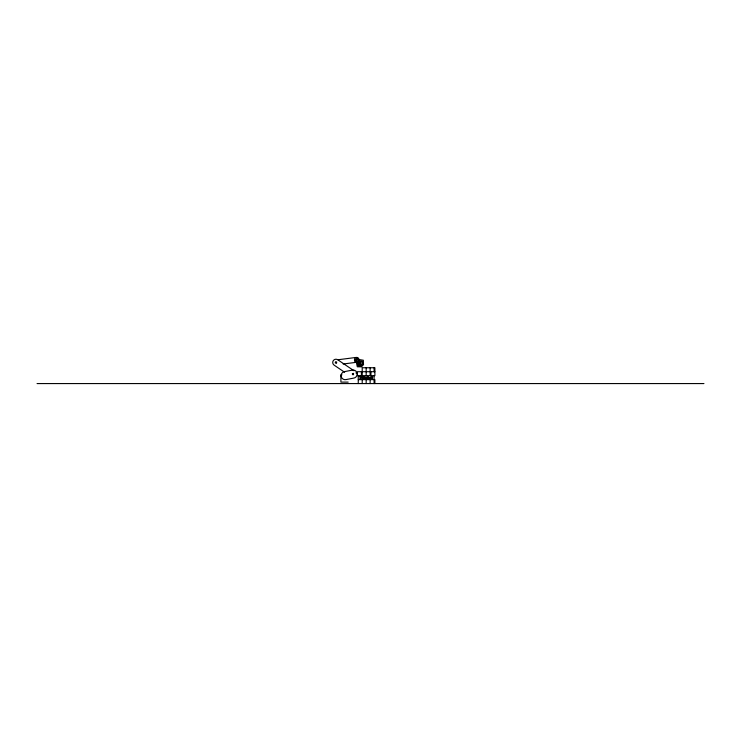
<?xml version="1.0" encoding="UTF-8"?>
<svg xmlns="http://www.w3.org/2000/svg" width="741" height="741" viewBox="0 0 741 741"><rect width="100%" height="100%" fill="white"/><g stroke="black" fill="none" stroke-linecap="round" stroke-linejoin="round"><path stroke-width="1.11" d="M352.318 374.038C354.596 371.482 353.401 377.058 352.392 373.835M360.58 364.47L360.395 365.017L359.848 362.664L361.126 364.683L360.089 364.387M336.636 362.933L336.581 361.941L335.608 361.747L335.238 362.831L336.321 363.201L335.96 362.469M361.951 376.585L361.589 378.336L363.109 378.688L361.941 377.632L363.192 376.604L361.951 376.585A0.982 0.982 0 0 1 362.21 376.474M359.783 362.821L360.404 362.988M360.089 363.988L360.534 363.785L360.089 364.637M337.942 359.765L356.217 357.431A2.436 2.436 0 0 1 358.94 359.533M343.129 364.007L356.829 362.256A2.436 2.436 0 0 0 358.764 360.774L362.247 361.238L362.423 364.748L363.516 364.989L363.349 360.228L359.089 359.524L357.968 358.357M374.89 371.704L357.449 371.704L357.449 375.659L374.89 375.659L374.89 367.749L362.21 367.749L362.21 375.659M341.971 374.826L340.906 374.826L340.906 382.115L348.168 382.115M358.255 379.614L374.085 379.614M37.05 383.569L703.95 383.569M360.126 362.794L359.524 362.895L358.774 365.137L359.867 365.137L359.654 363.359M358.764 360.765L357.394 361.923L358.255 365.637L362.21 365.637L362.21 361.682L358.255 361.682L358.255 365.637L361.775 365.637L361.932 366.823L357.301 366.786L356.393 362.571L355.078 361.321M353.994 370.759L337.785 359.793A3.242 3.242 0 0 0 333.283 360.654A3.242 3.242 0 0 0 334.145 365.156L344.639 372.26M374.89 379.614L374.89 383.569M374.085 367.749L374.085 371.704M374.085 375.659L374.085 383.569M370.935 371.704L370.935 375.659M370.13 367.749L370.13 375.659M370.13 379.614L370.13 383.569M366.174 367.749L366.174 375.659M366.174 379.614L366.174 383.569M362.21 379.614L362.21 383.569M361.404 371.704L361.404 375.659M358.255 375.659L358.255 383.569M362.358 376.447A1.417 1.417 0 0 1 362.858 376.484M358.533 360.348A2.066 2.066 0 0 1 356.551 361.904M356.013 361.849A2.066 2.066 0 0 1 354.485 359.505A2.066 2.066 0 0 1 356.68 357.773A2.066 2.066 0 0 1 358.598 359.811M356.041 372.677A3.242 3.242 0 0 1 356.31 373.483M368.157 376.9C371.565 377.252 366.369 381.448 367.684 376.326L368.157 376.9M365.591 377.688C366.897 381.207 367.953 375.103 365.591 377.688M369.629 377.688C370.935 381.207 371.982 375.103 369.629 377.688M366.091 377.66C366.249 379.809 367.36 376.567 366.091 377.66M370.12 377.66C370.25 379.79 371.445 376.595 370.12 377.66M368.833 377.882C368.11 379.624 368.073 376.169 368.833 377.882M355.745 359.635C356.606 362.673 358.274 357.579 355.763 359.561C356.606 362.775 358.227 357.468 355.745 359.635M365.183 377.16L364.757 377.771L365.433 378.771L364.34 377.891L363.599 378.771L363.599 376.474L365.183 377.16M364.692 377.178C364.007 378.28 363.979 376.104 364.692 377.178M371.936 376.641C370.63 378.29 373.529 379.938 372.241 377.373L372.742 377.012L371.936 376.641M352.364 370.111L344.398 371.649A4.057 4.057 0 0 0 341.184 376.391A4.057 4.057 0 0 0 345.936 379.605L353.892 378.077A4.057 4.057 0 0 0 357.106 373.325A4.057 4.057 0 0 0 352.364 370.111M361.191 376.474L359.45 376.474L360.08 376.882L360.08 378.771L361.191 376.474"/></g></svg>
